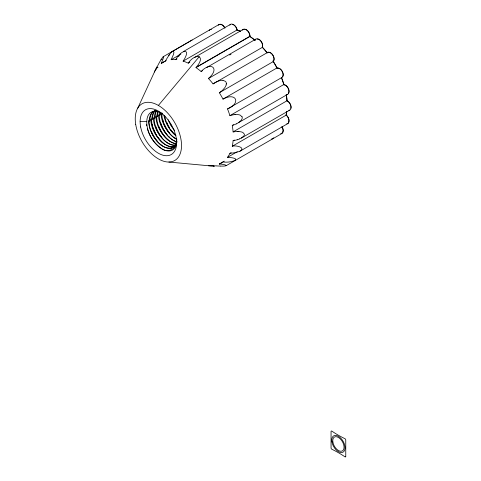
<?xml version="1.0" encoding="UTF-8"?>
<svg xmlns="http://www.w3.org/2000/svg" width="481" height="481" viewBox="0 0 481 481"><rect width="100%" height="100%" fill="white"/><g stroke="black" fill="none" stroke-linecap="round" stroke-linejoin="round"><path stroke-width="0.72" d="M176.599 138.408A22.451 12.837 58.9 0 1 176.647 139.845C178 148.629 167.388 154.167 160.852 147.986C152.411 142.099 146.801 131.956 146.711 121.621L140.127 121.621M226.341 83.58L226.148 84.866M156.614 67.544L156.782 66.949L137.758 108.123M156.565 67.695L156.277 68.536M156.078 69.084L155.91 69.547M154.353 72.03A58.195 33.598 60 0 1 156.716 68.037C158.231 63.576 167.839 47.859 161.243 63.45L166.228 60.576M177.098 58.892L175.799 59.644A58.195 33.598 60 0 0 171.158 59.698L173.509 54.437L173.894 52.507L173.635 51.353L172.871 51.202L171.687 51.906L168.536 55.477L169.841 54.726M175.799 59.644C180.742 49.717 192.334 47.132 183.129 61.129A58.195 33.598 60 0 1 188.269 63.155L189.568 62.404M188.269 63.155C195.052 52.766 206.692 55.093 196.308 67.214L249.898 36.273L249.898 35.678M158.381 105.435L199.35 56.542M196.086 67.478L195.977 67.605A58.195 33.598 60 0 1 201.118 71.513L202.417 70.761M201.118 71.513C210.973 61.057 220.256 68.47 208.447 78.493A58.195 33.598 60 0 1 213.083 83.904L267.003 52.772A5.453 3.151 60 0 1 272.493 54.786A5.453 3.151 60 0 1 273.238 61.604A58.195 33.598 60 0 1 276.918 67.977L277.303 68.404M242.881 137.001L243.867 135.913A3.078 2.423 -24.8 0 0 244.354 134.127L242.857 132.431A11.081 8.79 -26.1 0 0 238.847 131.626M220.647 166.089C230.116 166.426 225.589 164.207 219.318 164.045A58.195 33.598 60 0 0 223.004 161.917C230.639 163.342 244.679 158.291 227.531 157.335A58.195 33.598 60 0 0 229.894 153.343L231.193 152.591M255.802 39.141L206.728 67.49M171.909 51.726L192.166 39.995M288.155 123.383L239.905 151.238L235.546 152.633L229.894 153.343M163.149 56.758L219.132 24.429M160.937 59.872L162.229 59.121M230.694 24.248L183.483 51.509M156.716 68.037L158.015 67.286M171.158 59.698L180.904 54.07M178.084 56.469L179.383 55.718M183.129 61.129L237.043 30.002A58.195 33.598 60 0 1 240.458 31.259M194.829 57.311L243.188 29.395M188.606 62.746L189.893 62.001M195.977 67.605L249.892 36.478A58.195 33.598 60 0 1 255.032 40.386M229.702 55.014L231 54.263M208.447 78.493L262.361 47.366A5.453 3.151 60 0 0 260.077 40.29A5.453 3.151 60 0 0 255.116 40.127M148.731 121.11L149.519 120.653M151.305 119.625L152.092 119.168M153.872 118.14L154.666 117.683M156.445 116.655L157.239 116.198M159.019 115.169L159.806 114.712M161.592 113.684L162.38 113.227M286.965 94.45A5.453 3.151 60 0 0 288.69 89.676A5.453 3.151 60 0 0 283.808 84.518L229.894 115.644A58.195 33.598 60 0 0 227.531 108.922C241.33 103.295 236.279 91.817 223.004 99.11A58.195 33.598 60 0 0 219.318 92.731L273.238 61.604L273.058 61.057M223.004 99.11L276.918 67.977A5.453 3.151 60 0 1 282.449 72.03A5.453 3.151 60 0 1 281.445 77.796A58.195 33.598 60 0 1 283.808 84.518L284.055 84.86A4.726 2.73 60 0 1 288.221 88.119A4.726 2.73 60 0 1 288.329 93.061M227.531 108.922L281.433 77.736M233.574 124.729L232.275 125.481A58.195 33.598 60 0 1 233.093 131.89L287.007 100.757A58.195 33.598 60 0 0 286.189 94.354M234.391 140.037L233.093 140.789A58.195 33.598 60 0 1 232.275 146.254C235.335 144.979 246.446 147.42 239.905 151.238M241.276 138.119L289.784 110.107M232.275 146.254L286.189 115.127A58.195 33.598 60 0 0 286.808 111.538M227.531 157.335L237.277 151.707M219.318 164.045L224.302 161.165M226.19 165.68L282.058 133.423M287.65 94.312L236.309 123.924M239.706 138.913L237.259 139.827M234.055 114.64L235.738 114.484M214.003 166.192L211.838 165.698M237.253 131.427L238.889 131.457M220.43 166.083L216.432 165.915M216.041 165.891L213.979 165.747M213.618 165.717L213.083 165.674A58.195 33.598 60 0 1 208.447 165.723L168.891 162.043M212.38 166.083L208.447 165.723M222.925 80.339L225.517 81.397A3.133 3.09 2.8 0 1 226.317 83.58M287.187 100.86L287.698 101.154M267.171 52.928L267.003 52.772A58.195 33.598 60 0 0 262.361 47.366L262.199 47.006A57.467 33.177 60 0 1 267.262 52.85M286.736 111.406A57.467 33.177 60 0 1 286.087 114.935L286.189 115.127A5.453 3.151 60 0 1 289.015 120.689A5.453 3.151 60 0 1 286.784 123.809M242.021 116.769L240.067 115.067A11.075 10.209 -37.3 0 0 235.744 114.616M237.151 30.177L237.061 30.026A5.453 3.151 60 0 0 233.64 24.771A5.453 3.151 60 0 0 229.816 25.144M176.641 138.251L176.641 139.334A22.27 12.278 56.2 0 0 176.623 138.324A20.364 11.76 60 0 1 170.394 148.352M176.641 139.845L176.641 142.707M290.777 108.303A4.726 2.73 60 0 0 290.296 104.082A4.726 2.73 60 0 0 287.055 100.854A57.467 33.177 60 0 0 286.309 94.529M287.007 100.757A5.453 3.151 60 0 1 290.933 106.403A5.453 3.151 60 0 1 288.822 110.293M244.607 29.485A4.726 2.73 60 0 1 248.364 31.548A4.726 2.73 60 0 1 249.831 36.388A57.467 33.177 60 0 1 254.942 40.194M242.544 30.135A5.453 3.151 60 0 1 246.963 30.255A5.453 3.151 60 0 1 249.892 36.478M240.536 31.385A57.467 33.177 60 0 0 237.157 30.189A4.726 2.73 60 0 0 232.467 24.417M273.01 60.931A57.467 33.177 60 0 1 277.393 68.512M281.511 77.531A57.467 33.177 60 0 1 284.055 84.86M213.378 166.107A11.243 0.343 8.5 0 1 214.273 166.366M161.243 63.45A58.195 33.598 60 0 1 164.923 61.327M237.241 139.724A22.95 16.781 -25 0 1 233.099 140.674M242.839 136.965A10.456 7.949 -25.7 0 1 239.664 138.793M233.099 131.998A22.944 18.789 -30.1 0 1 237.235 131.517M236.279 123.864A22.956 20.208 -35.5 0 1 232.263 125.409M238.522 122.541A10.456 9.41 -36.6 0 0 241.3 120.112L241.955 118.999A3.133 2.874 -35.3 0 0 242.057 116.757M229.912 115.705A22.95 21.507 -43.9 0 1 234.055 114.688M219.324 92.737A22.956 22.745 35.7 0 0 222.715 90.061L224.441 88.113A10.456 10.335 18.7 0 0 226.19 84.884M222.925 80.237A11.075 10.907 2.6 0 0 218.44 81.097L216.817 81.722A22.95 22.33 -1.8 0 0 213.065 83.874M165.416 61.123A20.557 6.506 -51.8 0 1 168.861 55.525M176.665 139.286A20.382 11.316 59.2 0 1 161.093 113.372M162.055 113.931A20.382 12.211 60.8 0 1 162.067 113.143M176.076 141.636A20.382 11.316 59.2 0 1 158.52 114.857M159.482 115.416A20.382 12.211 60.8 0 1 159.734 112.344M160.299 114.971A20.382 11.58 58.1 0 1 160.335 112.578M176.996 141.883A20.382 11.947 61.9 0 1 159.337 114.418M175.457 143.633A20.382 11.316 59.2 0 1 155.946 116.342M156.914 116.901A20.382 12.211 60.8 0 1 157.696 111.718M157.726 116.456A20.382 11.58 58.1 0 1 158.141 111.82M176.395 143.693A20.382 11.947 61.9 0 1 156.764 115.903M175.337 145.22A20.382 11.316 59.2 0 1 160.744 136.7A20.382 11.316 59.2 0 1 153.379 117.827M154.341 118.386A20.382 12.211 60.8 0 1 156.301 110.798M155.159 117.941A20.382 11.58 58.1 0 1 156.614 110.738M175.066 145.178A20.382 11.947 61.9 0 1 160.684 136.394A20.382 11.947 61.9 0 1 154.191 117.382M173.881 146.495A20.382 11.316 59.2 0 1 158.784 138.925A20.382 11.316 59.2 0 1 150.806 119.312M151.768 119.871A20.382 12.211 60.8 0 1 154.924 110.864M152.585 119.426A20.382 11.58 58.1 0 1 155.207 110.732M174.206 146.344A20.382 11.947 61.9 0 1 158.983 138.985A20.382 11.947 61.9 0 1 151.623 118.867M170.346 148.238A20.382 11.316 60.8 0 1 156.03 140.061A20.382 11.316 60.8 0 1 148.635 121.05M149.2 121.356A20.382 12.211 60.8 0 1 156.048 110.456M150.012 120.911A20.382 11.58 58.1 0 1 154.587 110.877M176.912 141.925A20.382 11.947 61.9 0 1 160.744 144.727A20.382 11.947 61.9 0 1 149.05 120.352M176.737 139.394A21.068 11.057 58.7 0 1 170.382 148.322M146.807 121.675A20.797 12.115 58.8 0 1 162.313 113.612M273.761 137.782A5.453 3.151 60 0 1 271.591 138.913M281.896 126.858A5.453 3.151 60 0 1 280.706 133.664M218.362 25.246A5.453 3.151 60 0 1 224.91 28.211M209.247 30.513A5.453 3.151 60 0 1 211.466 29.467M257.221 39.177A4.726 2.73 60 0 1 261.261 41.462A4.726 2.73 60 0 1 262.392 46.597M268.572 52.591A4.726 2.73 60 0 1 272.986 55.219A4.726 2.73 60 0 1 273.485 60.57M220.502 24.579A4.726 2.73 60 0 1 224.874 27.754M278.349 68.236A4.726 2.73 60 0 1 282.395 71.543A4.726 2.73 60 0 1 282.539 76.389M286.087 114.935A4.726 2.73 60 0 1 288.378 122.384M282.064 126.804A4.726 2.73 60 0 1 282.076 132.57M175.95 135.672A20.382 11.316 59.2 0 1 163.955 115.458M174.645 130.507A20.382 11.316 59.2 0 1 168.097 119.679M168.302 125.601A22.565 13.209 61.7 0 1 166.763 122.3M175.108 134.812A22.565 12.837 61.7 0 1 170.959 129.936M169.751 128.114A22.565 12.837 61.7 0 1 168.651 126.238M164.189 123.785A22.565 13.209 61.7 0 0 166.077 127.724A22.565 12.837 61.7 0 0 169.697 133.159M163.414 121.729A22.565 13.209 61.7 0 1 162.782 119.661M160.846 123.214A22.565 13.209 61.7 0 0 163.504 129.209A22.565 12.837 61.7 0 0 167.129 134.644M169.474 137.295A22.565 12.837 61.7 0 1 168.518 136.279M159.043 126.75A22.565 13.209 61.7 0 0 160.931 130.694A22.565 12.837 61.7 0 0 168.38 140.175M155.7 126.184A22.565 13.209 61.7 0 0 158.363 132.179A22.565 12.837 61.7 0 0 161.983 137.614M155.79 133.664A22.565 13.209 61.7 0 1 153.132 127.669M152.495 125.601A22.565 13.209 61.7 0 1 152.152 124.23M163.239 143.146A22.565 12.837 61.7 0 1 158.105 137.356M156.89 135.534A22.565 12.837 61.7 0 1 156.145 134.295M151.329 131.205A22.565 13.209 61.7 0 0 153.217 135.149A22.565 12.837 61.7 0 0 157.756 141.685M161.165 145.064A22.565 12.837 61.7 0 1 160.173 144.186M147.348 128.571A22.565 13.209 61.7 0 0 150.643 136.634A22.565 12.837 61.7 0 0 161.099 148.407M146.729 125.842A22.565 13.209 61.7 0 1 146.519 124.507M161.598 148.719A22.565 12.572 60.7 0 0 172.553 150.024A22.565 12.572 59.3 0 0 176.677 143.224M171.44 125.812A20.382 11.947 61.9 0 1 170.454 124.014M175.204 135.029A20.382 11.947 61.9 0 1 164.712 115.879M176.828 139.352A20.382 11.947 61.9 0 1 161.881 113.763M345.761 456.397L345.761 440.037A1.088 0.631 60 0 0 344.919 438.666A102.681 59.283 60 0 1 331.89 431.144A1.088 0.631 60 0 0 331.054 431.547L331.054 447.907A1.088 0.631 60 0 0 331.89 449.278A102.681 59.283 60 0 1 344.919 456.8A1.088 0.631 60 0 0 345.761 456.397M332.852 442.003A8.003 4.618 60 0 0 342.111 451.052A8.003 4.618 60 0 0 340.259 438.864A8.003 4.618 60 0 0 332.852 442.003M331.866 441.654A9.422 5.441 60 0 0 342.767 452.302A9.422 5.441 60 0 0 340.584 437.963A9.422 5.441 60 0 0 331.866 441.654M135.732 124.579A32.732 18.897 60 0 0 173.827 160.985A32.732 18.897 60 0 0 165.59 110.925A32.732 18.897 60 0 0 135.732 124.579M140.662 127.02A25.824 14.911 60 0 0 171.056 154.66A25.824 14.911 60 0 0 163.432 114.815A25.824 14.911 60 0 0 140.662 127.02"/></g></svg>
